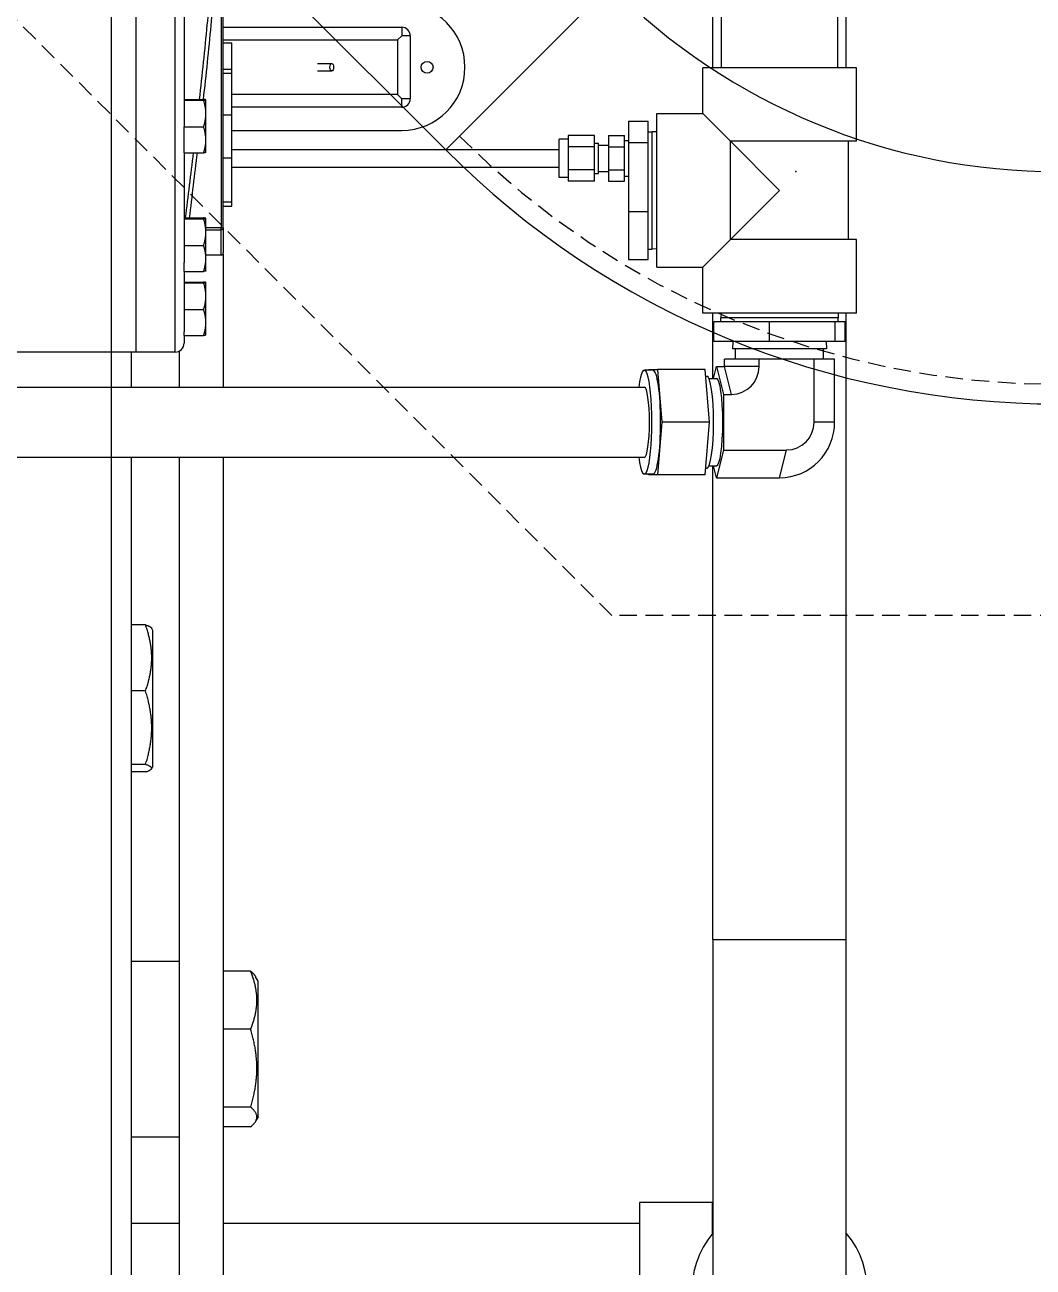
# Model space of a CAD drawing. Header units: inches. Extents: x -883 to 808, y -248 to 1051.
# Drawn here: x -396.88 to -382.5, y 698.81 to 716.53 of the extents above; entities that cross this region are included whole.
import ezdxf

# ---------------------------------------------------------------- set-up
doc = ezdxf.new("R2010")
doc.units = ezdxf.units.IN
doc.header["$MEASUREMENT"] = 0
doc.linetypes.add('HIDDEN', pattern=[0.375, 0.25, -0.125])
doc.layers.get('0').update_dxf_attribs({"linetype": 'CONTINUOUS'})
for name, color, linetype in [('EQUIPMENT - COMPRESSORS', 41, 'CONTINUOUS'), ('P-HSS', 6, 'CONTINUOUS'), ('STRUCTUAL', 8, 'CONTINUOUS')]:
    doc.layers.add(name, color=color, linetype=linetype)

# ---------------------------------------------------------------- blocks, each defined once
blk = doc.blocks.new('A$Cb802d3fd')
for p, q in [((71.324, 18.259), (71.324, 5.563)), ((70.324, 18.194), (70.324, 5.563)), ((71.823, 12.819), (71.823, 18.159)), ((71.823, 12.819), (71.823, 18.159)), ((70.324, 12.884), (53.076, 12.884)), ((70.324, 12.884), (53.076, 12.884)), ((70.324, 12.884), (53.076, 12.884)), ((59.398, 12.198), (59.398, 12.884)), ((60.635, 12.884), (60.635, 12.198)), ((63.136, 12.884), (63.136, 12.198)), ((63.136, 12.884), (63.136, 12.198)), ((65.837, 12.679), (65.837, 12.884)), ((65.942, 12.679), (65.942, 12.884)), ((66.991, 12.679), (66.991, 12.884)), ((67.934, 12.679), (67.934, 12.884)), ((71.823, 12.884), (71.324, 12.884)), ((71.823, 12.884), (71.324, 12.884)), ((71.823, 12.884), (71.324, 12.884)), ((71.823, 12.259), (71.823, 12.819)), ((77.344, 12.819), (71.823, 12.819)), ((71.823, 12.259), (71.823, 12.819)), ((77.344, 12.819), (71.823, 12.819)), ((65.917, 12.572), (65.881, 12.592)), ((67.854, 12.572), (67.889, 12.592)), ((65.917, 12.572), (67.854, 12.572)), ((84.439, 12.259), (71.823, 12.259)), ((84.439, 12.259), (71.823, 12.259)), ((70.324, 12.198), (53.076, 12.198)), ((71.839, 12.198), (71.324, 12.198)), ((72.06, 12.129), (71.953, 12.129)), ((72.06, 12.129), (71.953, 12.129)), ((72.06, 12.129), (72.114, 12.129)), ((72.06, 12.129), (72.06, 11.85)), ((72.06, 12.129), (72.114, 12.129)), ((72.06, 12.129), (72.06, 11.85)), ((72.975, 12.129), (72.114, 12.129)), ((72.975, 12.129), (72.114, 12.129)), ((72.429, 12.129), (72.429, 11.85)), ((72.429, 12.129), (72.429, 11.85)), ((72.81, 12.129), (72.81, 11.85)), ((72.81, 12.129), (72.81, 11.85)), ((72.822, 12.129), (72.822, 11.85)), ((72.822, 12.129), (72.822, 11.85)), ((72.975, 12.129), (73.101, 12.129)), ((72.975, 12.129), (72.975, 11.85)), ((72.975, 12.129), (73.101, 12.129)), ((72.975, 12.129), (72.975, 11.85)), ((74.665, 12.129), (73.101, 12.129)), ((74.665, 12.129), (73.101, 12.129)), ((73.344, 12.129), (73.344, 11.85)), ((73.344, 12.129), (73.344, 11.85)), ((73.725, 12.129), (73.725, 11.85)), ((73.725, 12.129), (73.725, 11.85)), ((73.736, 12.129), (73.736, 11.85)), ((73.736, 12.129), (73.736, 11.85)), ((74.665, 12.128), (73.736, 12.128)), ((74.665, 12.128), (73.736, 12.128)), ((74.665, 12.129), (75.034, 12.129)), ((74.665, 12.129), (74.665, 11.85)), ((74.665, 12.129), (75.034, 12.129)), ((74.665, 12.129), (74.665, 11.85)), ((77.101, 12.129), (75.034, 12.129)), ((75.034, 12.129), (75.034, 11.85)), ((75.034, 12.129), (75.034, 12.129)), ((77.101, 12.129), (75.034, 12.129)), ((75.034, 12.129), (75.034, 11.85)), ((75.034, 12.129), (75.034, 12.129)), ((75.415, 12.129), (75.415, 11.85)), ((75.415, 12.129), (75.415, 11.85)), ((75.426, 12.129), (75.426, 11.85)), ((75.426, 12.129), (75.426, 11.85)), ((76.873, 12.128), (75.426, 12.128)), ((76.873, 12.128), (75.426, 12.128)), ((72.066, 11.817), (72.245, 11.817)), ((72.066, 11.817), (72.066, 11.817)), ((72.066, 11.817), (72.245, 11.817)), ((72.066, 11.817), (72.066, 11.817)), ((72.245, 11.817), (72.62, 11.817)), ((72.245, 11.817), (72.62, 11.817)), ((72.62, 11.817), (72.816, 11.817)), ((72.62, 11.817), (72.816, 11.817)), ((72.816, 11.817), (72.816, 11.817)), ((72.816, 11.817), (72.816, 11.817)), ((72.816, 11.817), (72.816, 11.817)), ((72.816, 11.817), (72.816, 11.817)), ((72.981, 11.817), (72.98, 11.817)), ((72.981, 11.817), (72.98, 11.817)), ((72.981, 11.817), (73.159, 11.817)), ((72.981, 11.817), (73.159, 11.817)), ((73.159, 11.817), (73.534, 11.817)), ((73.159, 11.817), (73.534, 11.817)), ((73.207, 11.599), (73.207, 11.817)), ((73.207, 11.599), (73.207, 11.817)), ((73.534, 11.817), (73.73, 11.817)), ((73.534, 11.817), (73.73, 11.817)), ((73.568, 11.817), (73.568, 11.599)), ((73.568, 11.817), (73.568, 11.599)), ((73.596, 11.599), (73.596, 11.817)), ((73.596, 11.599), (73.596, 11.817)), ((73.73, 11.817), (73.731, 11.817)), ((73.73, 11.817), (73.731, 11.817)), ((73.731, 11.817), (73.731, 11.817)), ((73.731, 11.817), (73.731, 11.817)), ((74.67, 11.817), (74.849, 11.817)), ((74.67, 11.817), (74.67, 11.817)), ((74.67, 11.817), (74.849, 11.817)), ((74.67, 11.817), (74.67, 11.817)), ((74.849, 11.817), (75.224, 11.817)), ((74.849, 11.817), (75.224, 11.817)), ((75.224, 11.817), (75.42, 11.817)), ((75.224, 11.817), (75.42, 11.817)), ((75.42, 11.817), (75.42, 11.817)), ((75.42, 11.817), (75.421, 11.817)), ((75.42, 11.817), (75.42, 11.817)), ((75.42, 11.817), (75.421, 11.817)), ((70.324, 11.573), (47.359, 11.573)), ((59.398, 5.634), (59.398, 11.573)), ((60.775, 11.179), (60.775, 11.573)), ((61.056, 11.179), (61.056, 11.573)), ((62.166, 11.179), (62.166, 11.573)), ((62.996, 11.179), (62.996, 11.573)), ((73.222, 11.573), (71.324, 11.573)), ((73.207, 11.599), (73.568, 11.599)), ((73.207, 11.599), (73.568, 11.599)), ((73.596, 11.569), (73.237, 11.569)), ((73.596, 11.569), (73.237, 11.569)), ((73.568, 11.599), (73.596, 11.599)), ((73.568, 11.599), (73.596, 11.599)), ((73.596, 11.599), (73.596, 11.569)), ((83.301, 11.599), (73.596, 11.599)), ((73.596, 11.599), (73.596, 11.569)), ((83.301, 11.599), (73.596, 11.599)), ((73.596, 11.569), (83.301, 11.569)), ((73.596, 11.569), (83.301, 11.569)), ((73.905, 11.569), (73.905, 11.449)), ((73.905, 11.569), (73.905, 11.449)), ((73.967, 11.569), (73.967, 11.449)), ((73.967, 11.569), (73.967, 11.449)), ((74.592, 11.569), (74.592, 11.449)), ((74.592, 11.569), (74.592, 11.449)), ((75.206, 11.569), (75.206, 11.449)), ((75.206, 11.569), (75.206, 11.449)), ((75.799, 11.569), (75.799, 11.449)), ((75.799, 11.569), (75.799, 11.449)), ((75.857, 11.569), (75.857, 11.449)), ((75.857, 11.569), (75.857, 11.449)), ((76.235, 11.569), (76.235, 11.449)), ((76.235, 11.569), (76.235, 11.449)), ((76.275, 11.569), (76.275, 9.082)), ((76.456, 11.569), (76.456, 9.022)), ((73.905, 11.449), (73.967, 11.449)), ((73.905, 11.449), (73.967, 11.449)), ((73.967, 11.449), (74.592, 11.449)), ((73.967, 11.449), (74.592, 11.449)), ((74.461, 11.449), (74.461, 6.776)), ((74.592, 11.449), (75.206, 11.449)), ((74.592, 11.449), (75.206, 11.449)), ((74.711, 11.449), (74.711, 6.776)), ((74.985, 11.449), (74.985, 9.022)), ((75.206, 11.449), (75.799, 11.449)), ((75.206, 11.449), (75.799, 11.449)), ((75.315, 9.022), (75.315, 11.449)), ((75.495, 9.082), (75.495, 11.449)), ((75.799, 11.449), (75.857, 11.449)), ((75.799, 11.449), (75.857, 11.449)), ((75.857, 11.449), (76.235, 11.449)), ((75.857, 11.449), (76.235, 11.449)), ((60.917, 11.072), (60.854, 11.108)), ((60.917, 11.072), (62.854, 11.072)), ((62.854, 11.072), (62.916, 11.108)), ((75.833, 10.225), (75.833, 10.022)), ((75.938, 10.225), (75.938, 10.022)), ((75.435, 9.022), (75.495, 9.082)), ((76.275, 9.082), (75.495, 9.082)), ((76.335, 9.022), (76.275, 9.082)), ((75.315, 9.022), (75.435, 9.022)), ((75.435, 8.902), (75.435, 9.022)), ((76.335, 8.902), (75.435, 8.902)), ((76.335, 8.902), (76.335, 9.022)), ((76.456, 9.022), (76.335, 9.022)), ((74.315, 6.776), (74.858, 6.776)), ((74.315, 6.651), (74.315, 6.776)), ((74.858, 6.651), (74.858, 6.776)), ((74.261, 6.273), (74.261, 6.651)), ((74.424, 6.651), (74.261, 6.651)), ((74.424, 6.273), (74.424, 6.651)), ((74.749, 6.651), (74.424, 6.651)), ((74.911, 6.651), (74.749, 6.651)), ((74.749, 6.273), (74.749, 6.651)), ((74.911, 6.273), (74.911, 6.651)), ((74.261, 6.273), (74.424, 6.273)), ((74.368, 6.273), (74.368, 6.215)), ((74.368, 6.215), (74.804, 6.215)), ((74.399, 6.215), (74.399, 6.076)), ((74.424, 6.273), (74.749, 6.273)), ((74.749, 6.273), (74.911, 6.273)), ((74.774, 6.215), (74.774, 6.076)), ((74.804, 6.273), (74.804, 6.215)), ((74.262, 6.076), (74.262, 5.846)), ((74.424, 6.076), (74.262, 6.076)), ((74.424, 6.076), (74.424, 5.846)), ((74.749, 6.076), (74.424, 6.076)), ((74.749, 6.076), (74.749, 5.846)), ((74.911, 6.076), (74.749, 6.076)), ((74.911, 6.076), (74.911, 5.846)), ((74.262, 5.846), (74.424, 5.846)), ((74.333, 5.846), (74.333, 5.787)), ((74.424, 5.846), (74.749, 5.846)), ((74.749, 5.846), (74.911, 5.846)), ((74.839, 5.846), (74.839, 5.787)), ((73.143, 5.787), (73.143, 5.507)), ((73.827, 5.787), (73.143, 5.787)), ((74.813, 5.787), (73.827, 5.787)), ((73.827, 5.787), (73.827, 5.507)), ((74.813, 5.787), (74.813, 5.507)), ((75.115, 5.787), (74.813, 5.787)), ((75.115, 5.787), (75.115, 5.507)), ((59.698, 5.634), (57.198, 5.634)), ((59.698, 4.595), (59.698, 5.634)), ((70.074, 5.502), (70.084, 5.503)), ((70.074, 5.375), (70.074, 5.502)), ((70.084, 5.439), (70.084, 5.563)), ((71.564, 5.439), (71.564, 5.563)), ((71.564, 5.503), (71.574, 5.502)), ((71.574, 5.502), (71.574, 5.375)), ((73.143, 5.507), (73.827, 5.507)), ((73.292, 5.507), (73.292, 5.454)), ((73.827, 5.507), (74.813, 5.507)), ((74.813, 5.507), (75.115, 5.507)), ((74.966, 5.507), (74.966, 5.454)), ((70.824, 5.312), (70.074, 5.375)), ((70.074, 4.696), (70.074, 5.375)), ((71.574, 5.375), (70.824, 5.312)), ((71.574, 4.696), (71.574, 5.375)), ((73.034, 5.384), (75.224, 5.384)), ((73.034, 5.384), (73.034, 4.729)), ((73.292, 5.454), (74.966, 5.454)), ((73.294, 5.384), (73.292, 5.454)), ((74.964, 5.384), (74.966, 5.454)), ((75.224, 5.384), (75.224, 4.729)), ((70.824, 4.632), (70.824, 5.312)), ((70.074, 4.696), (70.824, 4.632)), ((70.169, 4.688), (70.169, 4.671)), ((70.202, 4.641), (70.202, 4.535)), ((70.824, 4.632), (71.574, 4.696)), ((71.447, 4.641), (71.447, 4.535)), ((71.48, 4.688), (71.48, 4.671)), ((72.379, 2.539), (72.379, 4.729)), ((72.379, 4.729), (73.034, 4.729)), ((73.034, 4.729), (73.429, 4.334)), ((74.829, 4.334), (75.224, 4.729)), ((75.224, 4.729), (75.879, 4.729)), ((75.879, 2.539), (75.879, 4.729)), ((63.448, 4.584), (58.448, 4.584)), ((59.698, 4.595), (59.248, 4.595)), ((59.542, 4.584), (59.542, 4.595)), ((63.448, 4.584), (63.448, 2.684)), ((63.448, 4.584), (70.202, 4.584)), ((70.03, 4.535), (70.202, 4.579)), ((70.427, 4.434), (70.03, 4.535)), ((70.03, 4.535), (70.03, 3.634)), ((71.221, 4.434), (70.427, 4.434)), ((70.427, 4.434), (70.427, 3.534)), ((71.618, 4.535), (71.221, 4.434)), ((71.221, 4.434), (71.221, 4.32)), ((71.447, 4.584), (72.379, 4.584)), ((71.447, 4.579), (71.618, 4.535)), ((71.618, 4.535), (71.618, 4.421)), ((71.977, 4.572), (72.257, 4.572)), ((71.977, 4.572), (71.977, 3.776)), ((72.257, 3.776), (72.257, 4.572)), ((72.257, 4.471), (72.31, 4.471)), ((72.31, 2.798), (72.31, 4.471)), ((72.379, 4.469), (72.31, 4.471)), ((75.879, 4.584), (81.121, 4.584)), ((75.879, 4.464), (84.446, 4.464)), ((71.221, 4.32), (71.618, 4.421)), ((71.619, 4.42), (71.724, 4.42)), ((71.619, 3.926), (71.619, 4.42)), ((71.724, 3.926), (71.724, 4.42)), ((71.724, 4.263), (71.868, 4.263)), ((71.868, 2.965), (71.868, 4.304)), ((71.977, 4.301), (71.868, 4.304)), ((73.429, 4.334), (74.129, 3.634)), ((73.429, 4.334), (74.829, 4.334)), ((73.429, 2.539), (73.429, 4.334)), ((74.129, 3.634), (74.829, 4.334)), ((74.829, 2.539), (74.829, 4.334)), ((71.619, 3.926), (71.724, 3.926)), ((71.724, 3.141), (71.724, 3.926)), ((71.977, 3.776), (72.257, 3.776)), ((71.977, 3.776), (71.977, 2.839)), ((72.257, 2.839), (72.257, 3.776)), ((70.03, 3.634), (70.427, 3.534)), ((70.825, 3.141), (71.724, 3.141)), ((70.825, 2.849), (70.825, 3.141)), ((71.724, 2.849), (71.724, 3.141)), ((70.825, 2.849), (71.724, 2.849)), ((71.724, 3.006), (71.868, 3.006)), ((71.977, 2.968), (71.868, 2.965)), ((71.977, 2.839), (72.257, 2.839)), ((71.977, 2.839), (71.977, 2.697)), ((72.257, 2.697), (72.257, 2.839)), ((58.448, 2.684), (63.448, 2.684)), ((63.448, 2.684), (72.379, 2.684)), ((71.977, 2.697), (72.257, 2.697)), ((72.257, 2.798), (72.31, 2.798)), ((72.379, 2.8), (72.31, 2.798)), ((75.879, 2.804), (84.446, 2.804)), ((75.879, 2.684), (81.121, 2.684)), ((72.379, 2.539), (73.429, 2.539)), ((73.429, 2.649), (74.829, 2.649)), ((74.829, 2.539), (75.879, 2.539))]:
    blk.add_line(p, q)
blk.add_circle((75.885, 8.662), 0.0844)
for centre, radius, start, end in [((71.953, 12.259), 0.13, 180, 270), ((71.953, 12.259), 0.13, 180, 270), ((73.237, 11.599), 0.03, 180, 270), ((73.237, 11.599), 0.03, 180, 270), ((75.885, 9.022), 0.9, 180, 0), ((75.435, 9.022), 0.12, 180, 270), ((76.335, 9.022), 0.12, 270, 0), ((58.448, 3.634), 1.25, 49.4642, 310.5358)]:
    blk.add_arc(centre, radius, start, end)
for centre, major_axis, ratio, start_param, end_param in [((73.596, 11.599), (0, -0.03), 0.931172, 4.712389, 6.283185), ((73.596, 11.599), (0, -0.03), 0.931172, 4.712389, 6.283185), ((70.824, 5.563), (0.74, 0), 0.146555, 2.312677, 7.112101), ((70.824, 5.563), (0.5, 0), 0.146555, 3.141593, 6.283185), ((70.824, 5.439), (0.74, 0), 0.146555, 3.141593, 6.283185), ((70.824, 4.671), (0.656, 0), 0.146555, 3.141593, 6.283185), ((70.824, 4.535), (0.622, 0), 0.146555, 3.141593, 6.283185), ((71.619, 4.32), (-0.398, 0), 0.989203, 0, 1.570796), ((71.619, 4.421), (-0.000787, 0), 0.989203, 0, 1.570796), ((70.825, 3.634), (-0.794, 0), 0.989203, 0, 1.570796), ((70.825, 3.534), (-0.397, 0), 0.989203, 0, 1.570796)]:
    blk.add_ellipse(centre, major_axis=major_axis, ratio=ratio, start_param=start_param, end_param=end_param)
blk.add_ellipse((75.885, 10.022), major_axis=(-0.0527, 0), ratio=0.5)
for points, weights in [([(65.837, 12.679), (65.889, 12.513), (65.942, 12.679)], [1.39230484541, 1.60769515459, 1.39230484541]), ([(65.942, 12.679), (66.466, 12.513), (66.991, 12.679)], [1.39230484541, 1.60769515459, 1.39230484541]), ([(66.991, 12.679), (67.462, 12.513), (67.934, 12.679)], [1.39230484541, 1.60769515459, 1.39230484541]), ([(67.934, 12.679), (67.91, 12.604), (67.889, 12.592)], [1.39230484541, 1.48165352181, 1.49687457376]), ([(72.06, 11.85), (72.159, 11.817), (72.245, 11.817)], [1.01001874936, 1.04314139574, 1]), ([(72.066, 11.817), (72.063, 11.819), (72.06, 11.85)], [1.00396123641, 1.04155344879, 1.01001874936]), ([(72.06, 11.85), (72.159, 11.817), (72.245, 11.817)], [1.01001874936, 1.04314139574, 1]), ([(72.066, 11.817), (72.063, 11.819), (72.06, 11.85)], [1.00396123641, 1.04155344879, 1.01001874936]), ([(72.245, 11.817), (72.331, 11.817), (72.429, 11.85)], [1, 1.04314139574, 1.01001874936]), ([(72.245, 11.817), (72.331, 11.817), (72.429, 11.85)], [1, 1.04314139574, 1.01001874936]), ([(72.429, 11.85), (72.531, 11.817), (72.62, 11.817)], [1.01001874936, 1.04314139574, 1]), ([(72.429, 11.85), (72.531, 11.817), (72.62, 11.817)], [1.01001874936, 1.04314139574, 1]), ([(72.62, 11.817), (72.708, 11.817), (72.81, 11.85)], [1, 1.04314139574, 1.01001874936]), ([(72.62, 11.817), (72.708, 11.817), (72.81, 11.85)], [1, 1.04314139574, 1.01001874936]), ([(72.81, 11.85), (72.813, 11.817), (72.816, 11.817)], [1.01001874936, 1.04314139574, 1]), ([(72.81, 11.85), (72.813, 11.817), (72.816, 11.817)], [1.01001874936, 1.04314139574, 1]), ([(72.816, 11.817), (72.819, 11.817), (72.822, 11.85)], [1, 1.04314139574, 1.01001874936]), ([(72.816, 11.817), (72.819, 11.817), (72.822, 11.85)], [1, 1.04314139574, 1.01001874936]), ([(72.975, 11.85), (73.074, 11.817), (73.159, 11.817)], [1.01001874936, 1.04314139574, 1]), ([(72.98, 11.817), (72.978, 11.819), (72.975, 11.85)], [1.00396123641, 1.04155344879, 1.01001874936]), ([(72.975, 11.85), (73.074, 11.817), (73.159, 11.817)], [1.01001874936, 1.04314139574, 1]), ([(72.98, 11.817), (72.978, 11.819), (72.975, 11.85)], [1.00396123641, 1.04155344879, 1.01001874936]), ([(73.159, 11.817), (73.245, 11.817), (73.344, 11.85)], [1, 1.04314139574, 1.01001874936]), ([(73.159, 11.817), (73.245, 11.817), (73.344, 11.85)], [1, 1.04314139574, 1.01001874936]), ([(73.344, 11.85), (73.446, 11.817), (73.534, 11.817)], [1.01001874936, 1.04314139574, 1]), ([(73.344, 11.85), (73.446, 11.817), (73.534, 11.817)], [1.01001874936, 1.04314139574, 1]), ([(73.534, 11.817), (73.623, 11.817), (73.725, 11.85)], [1, 1.04314139574, 1.01001874936]), ([(73.534, 11.817), (73.623, 11.817), (73.725, 11.85)], [1, 1.04314139574, 1.01001874936]), ([(73.725, 11.85), (73.728, 11.817), (73.73, 11.817)], [1.01001874936, 1.04314139574, 1]), ([(73.725, 11.85), (73.728, 11.817), (73.73, 11.817)], [1.01001874936, 1.04314139574, 1]), ([(73.73, 11.817), (73.733, 11.817), (73.736, 11.85)], [1, 1.04314139574, 1.01001874936]), ([(73.73, 11.817), (73.733, 11.817), (73.736, 11.85)], [1, 1.04314139574, 1.01001874936]), ([(74.665, 11.85), (74.764, 11.817), (74.849, 11.817)], [1.01001874936, 1.04314139574, 1]), ([(74.67, 11.817), (74.668, 11.819), (74.665, 11.85)], [1.00396123641, 1.04155344879, 1.01001874936]), ([(74.665, 11.85), (74.764, 11.817), (74.849, 11.817)], [1.01001874936, 1.04314139574, 1]), ([(74.67, 11.817), (74.668, 11.819), (74.665, 11.85)], [1.00396123641, 1.04155344879, 1.01001874936]), ([(74.849, 11.817), (74.935, 11.817), (75.034, 11.85)], [1, 1.04314139574, 1.01001874936]), ([(74.849, 11.817), (74.935, 11.817), (75.034, 11.85)], [1, 1.04314139574, 1.01001874936]), ([(75.034, 11.85), (75.136, 11.817), (75.224, 11.817)], [1.01001874936, 1.04314139574, 1]), ([(75.034, 11.85), (75.136, 11.817), (75.224, 11.817)], [1.01001874936, 1.04314139574, 1]), ([(75.224, 11.817), (75.313, 11.817), (75.415, 11.85)], [1, 1.04314139574, 1.01001874936]), ([(75.224, 11.817), (75.313, 11.817), (75.415, 11.85)], [1, 1.04314139574, 1.01001874936]), ([(75.415, 11.85), (75.418, 11.817), (75.42, 11.817)], [1.01001874936, 1.04314139574, 1]), ([(75.415, 11.85), (75.418, 11.817), (75.42, 11.817)], [1.01001874936, 1.04314139574, 1]), ([(75.42, 11.817), (75.423, 11.817), (75.426, 11.85)], [1, 1.04314139574, 1.01001874936]), ([(75.42, 11.817), (75.423, 11.817), (75.426, 11.85)], [1, 1.04314139574, 1.01001874936]), ([(60.775, 11.179), (60.915, 11.013), (61.056, 11.179)], [1.39230484541, 1.60769515459, 1.39230484541]), ([(61.056, 11.179), (61.611, 11.013), (62.166, 11.179)], [1.39230484541, 1.60769515459, 1.39230484541]), ([(62.166, 11.179), (62.581, 11.013), (62.996, 11.179)], [1.39230484541, 1.60769515459, 1.39230484541]), ([(62.996, 11.179), (62.954, 11.13), (62.916, 11.108)], [1.39230484541, 1.45035460919, 1.47711443158])]:
    blk.add_rational_spline(points, weights, degree=2)
for points in [[(74.665, 11.999), (74.355, 12.036), (74.046, 12.073), (73.736, 12.111)], [(74.665, 11.999), (74.355, 12.036), (74.046, 12.073), (73.736, 12.111)], [(73.736, 12.051), (74.046, 12.013), (74.355, 11.976), (74.665, 11.939)], [(73.736, 12.051), (74.046, 12.013), (74.355, 11.976), (74.665, 11.939)]]:
    blk.add_open_spline(points, degree=3)
for points, knots in [([(81.471, 11.912), (81.189, 11.881), (80.908, 11.85), (80.102, 11.771), (79.577, 11.727), (78.851, 11.698), (78.65, 11.694), (78.112, 11.694), (77.775, 11.706), (77.121, 11.746), (76.804, 11.772), (76.134, 11.835), (75.78, 11.872), (75.426, 11.912)], [-20.099381, -20.099381, -20.099381, -20.099381, -17.941335, -17.941335, -13.921623, -13.921623, -12.382278, -12.382278, -9.806454, -9.806454, -7.378832, -7.378832, -4.665153, -4.665153, -4.665153, -4.665153]), ([(81.471, 11.912), (81.189, 11.881), (80.908, 11.85), (80.102, 11.771), (79.577, 11.727), (78.851, 11.698), (78.65, 11.694), (78.112, 11.694), (77.775, 11.706), (77.121, 11.746), (76.804, 11.772), (76.134, 11.835), (75.78, 11.872), (75.426, 11.912)], [-20.099381, -20.099381, -20.099381, -20.099381, -17.941335, -17.941335, -13.921623, -13.921623, -12.382278, -12.382278, -9.806454, -9.806454, -7.378832, -7.378832, -4.665153, -4.665153, -4.665153, -4.665153]), ([(75.426, 11.852), (75.778, 11.812), (76.13, 11.775), (76.799, 11.713), (77.117, 11.686), (77.772, 11.647), (78.11, 11.635), (78.65, 11.635), (78.852, 11.639), (79.581, 11.667), (80.107, 11.712), (80.912, 11.791), (81.191, 11.821), (81.471, 11.852)], [4.682072, 4.682072, 4.682072, 4.682072, 7.378832, 7.378832, 9.806454, 9.806454, 12.382278, 12.382278, 13.921623, 13.921623, 17.941335, 17.941335, 20.082463, 20.082463, 20.082463, 20.082463]), ([(75.426, 11.852), (75.778, 11.812), (76.13, 11.775), (76.799, 11.713), (77.117, 11.686), (77.772, 11.647), (78.11, 11.635), (78.65, 11.635), (78.852, 11.639), (79.581, 11.667), (80.107, 11.712), (80.912, 11.791), (81.191, 11.821), (81.471, 11.852)], [4.682072, 4.682072, 4.682072, 4.682072, 7.378832, 7.378832, 9.806454, 9.806454, 12.382278, 12.382278, 13.921623, 13.921623, 17.941335, 17.941335, 20.082463, 20.082463, 20.082463, 20.082463])]:
    blk.add_open_spline(points, degree=3, knots=knots)
blk = doc.blocks.new('6 45')
for p, q in [((0.309, 4.994), (4.994, 0.309)), ((3.313, -3.75), (-3.312, -3.75))]:
    blk.add_line(p, q)
for radius, start, end in [(12.313, 134.8973, 180.1027), (9, 134.8594, 180.1406), (5.688, 134.7776, 180.2224)]:
    blk.add_arc((9, -3.728), radius, start, end)
at = {"linetype": 'HIDDEN'}
for radius, start, end in [(12.033, 134.8949, 180.1051), (5.968, 134.788, 180.212)]:
    blk.add_arc((9, -3.728), radius, start, end, dxfattribs=at)
blk.add_point((0, 0))

msp = doc.modelspace()

# ---------------------------------------------------------------- linework, layer by layer
at = {"layer": 'P-HSS'}
msp.add_line((-390.87918, 714.74231), (-409.70948, 733.57261), dxfattribs=at)
at = {"layer": 'P-HSS', "color": 8, "linetype": 'HIDDEN'}
for p, q in [((-388.50824, 708.10045), (-411.84494, 731.43715)), ((-310.1521, 708.10045), (-388.50824, 708.10045))]:
    msp.add_line(p, q, dxfattribs=at)
at = {"layer": 'STRUCTUAL'}
msp.add_line((-395.65219, 795.30034), (-395.65219, 618.40775), dxfattribs=at)

# ---------------------------------------------------------------- block references
at = {"layer": 'EQUIPMENT - COMPRESSORS', "rotation": 89.99999999999999}
msp.add_blockref('A$Cb802d3fd', (-382.48269, 640.03559), dxfattribs=at)
at = {"layer": 'P-HSS', "rotation": 90}
msp.add_blockref('6 45', (-385.88523, 714.43295), dxfattribs=at)

doc.saveas('drawing.dxf')
